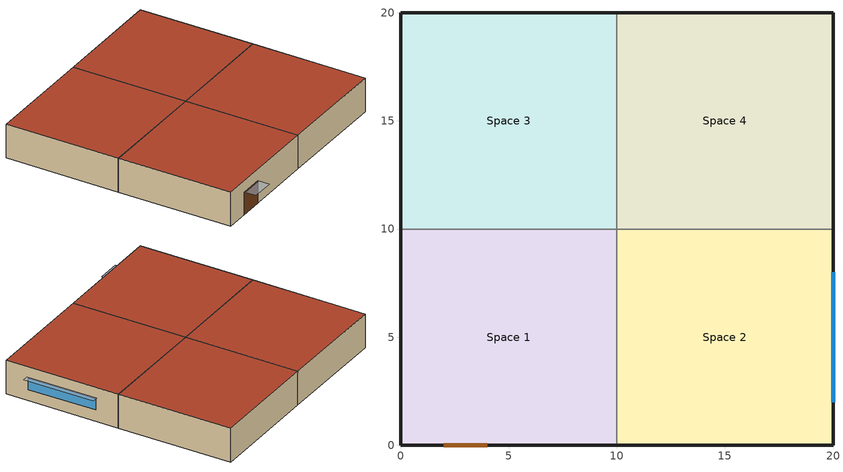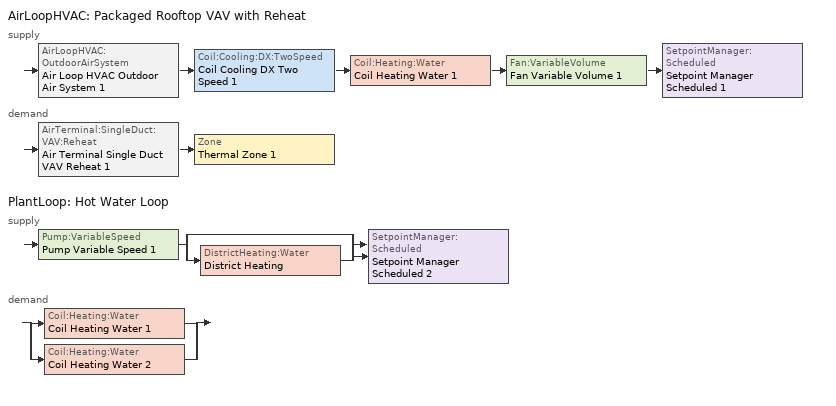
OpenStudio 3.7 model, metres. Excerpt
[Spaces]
Space 1
 floor ground: 0,0 0,10 10,10 10,0 z0
 wall outside: 0,10 0,0 10,0 z0:3
 wall to Space 3: 10,10 0,10 z0:3
 wall to Space 2: 10,0 10,10 z0:3
 door: 2,0 4,0 z0:2
 roof outside: 10,0 10,10 0,10 0,0 z3
Space 2
 floor ground: 10,0 10,10 20,10 20,0 z0
 wall outside: 10,0 20,0 20,10 z0:3
 wall to Space 4: 20,10 10,10 z0:3
 window: 20,2 20,8 z1:2
 roof outside: 20,0 20,10 10,10 10,0 z3
Space 3
 floor ground: 0,10 0,20 10,20 10,10 z0
 wall outside: 10,20 0,20 0,10 z0:3
 wall to Space 4: 10,10 10,20 z0:3
 roof outside: 10,10 10,20 0,20 0,10 z3
Space 4
 floor ground: 10,10 10,20 20,20 20,10 z0
 wall outside: 20,10 20,20 10,20 z0:3
 roof outside: 20,10 20,20 10,20 10,10 z3
shading: 20,8.1 20,1.9 20.55,1.9 20.55,8.1 z2.1; 2,0 2,-1 4,-1 4,0 z2
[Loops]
AirLoopHVAC 'Packaged Rooftop VAV with Reheat'
 supply: AirLoopHVAC:OutdoorAirSystem 'Air Loop HVAC Outdoor Air System 1' > Coil:Cooling:DX:TwoSpeed 'Coil Cooling DX Two Speed 1' > Coil:Heating:Water 'Coil Heating Water 1' > Fan:VariableVolume 'Fan Variable Volume 1' > SetpointManager:Scheduled 'Setpoint Manager Scheduled 1'
 demand: AirTerminal:SingleDuct:VAV:Reheat 'Air Terminal Single Duct VAV Reheat 1' > Zone 'Thermal Zone 1'
PlantLoop 'Hot Water Loop'
 supply: Pump:VariableSpeed 'Pump Variable Speed 1' > split
  | bypass
  | DistrictHeating:Water 'District Heating'
  join > SetpointManager:Scheduled 'Setpoint Manager Scheduled 2'
 demand: split
  | Coil:Heating:Water 'Coil Heating Water 1'
  | Coil:Heating:Water 'Coil Heating Water 2'
[Site]
Denver Centennial  Golden   Nr: Latitude {deg}=39.74; Longitude {deg}=-105.18; Time Zone {hr}=-7; Elevation {m}=1829
[Site:GroundTemperature:BuildingSurface]
19.527, 19.502, 19.536, 19.598, 20.002, 21.64, 22.225, 22.375, 21.449, 20.121, 19.802, 19.633
[Site:GroundTemperature:Deep]
19.527, 19.502, 19.536, 19.598, 20.002, 21.64, 22.225, 22.375, 21.449, 20.121, 19.802, 19.633
[Site:WaterMainsTemperature]
Calculation Method=Correlation; Annual Average Outdoor Air Temperature {C}=9.69; Maximum Difference In Monthly Average Outdoor Air Temperatures {deltaC}=28.1
[Building]
Building 1: Space Type=Space Type 1; Default Construction Set=Default Constructions; Default Schedule Set=Default Schedules
[ClimateZones]
Climate Zone Institution Name 1=ASHRAE; Climate Zone Document Name 1=ANSI/ASHRAE Standard 169; Climate Zone Document Year 1=2006; Climate Zone Value 1=3A; Climate Zone Institution Name 2=CEC; Climate Zone Document Name 2=California Climate Zone Descriptions; Climate Zone Document Year 2=1995; Climate Zone Value 2=2
[SizingPeriod:DesignDay] Barometric Pressure {Pa}=81198; Rain Indicator=No; Snow Indicator=No; Day of Month=21; Daylight Saving Time Indicator=No; Dry-Bulb Temperature Range Modifier Type=DefaultMultipliers
Name | Maximum Dry-Bulb Temperature {C} | Daily Dry-Bulb Temperature Range {deltaC} | Wind Speed {m/s} | Wind Direction {deg} | Sky Clearness | Month | Day Type | Humidity Condition Type | Wetbulb or DewPoint at Maximum Dry-Bulb {C} | Solar Model Indicator | ASHRAE Clear Sky Optical Depth for Beam Irradiance | ASHRAE Clear Sky Optical Depth for Diffuse Irradiance | Enthalpy at Maximum Dry-Bulb {J/kg}
Denver Centennial  Golden   N Ann Htg 99.6% Condns DB | -18.8 | 0 | 3 | 340 | 0 | 12 | WinterDesignDay | Wetbulb | -18.8 | ASHRAEClearSky
Denver Centennial  Golden   N Ann Hum_n 99.6% Condns DP=>MCDB | -10.9 | 0 | 3 | 340 | 0 | 12 | WinterDesignDay | Dewpoint | -21.6 | ASHRAEClearSky
Denver Centennial  Golden   N Ann Htg Wind 99.6% Condns WS=>MCDB | 3.9 | 0 | 12.2 | 340 | 0 | 12 | WinterDesignDay | Wetbulb | 3.9 | ASHRAEClearSky
Denver Centennial  Golden   N Ann Clg .4% Condns DB=>MWB | 33 | 15.2 | 4.9 | 0 |  | 7 | SummerDesignDay | Wetbulb | 15.7 | ASHRAETau | 0.424 | 2.025
Denver Centennial  Golden   N Ann Clg .4% Condns WB=>MDB | 27.3 | 15.2 | 4.9 | 0 |  | 7 | SummerDesignDay | Wetbulb | 18.4 | ASHRAETau | 0.424 | 2.025
Denver Centennial  Golden   N Ann Clg .4% Condns DP=>MDB | 20.2 | 15.2 | 4.9 | 0 |  | 7 | SummerDesignDay | Dewpoint | 16.1 | ASHRAETau | 0.424 | 2.025
Denver Centennial  Golden   N Ann Clg .4% Condns Enth=>MDB | 27.3 | 15.2 | 4.9 | 0 |  | 7 | SummerDesignDay | Enthalpy | 23 | ASHRAETau | 0.424 | 2.025 | 59700
[DefaultConstructionSet]
Default Constructions: Default Exterior Surface Constructions=Exterior Surface Constructions; Default Interior Surface Constructions=Interior Surface Constructions; Default Ground Contact Surface Constructions=Ground Contact Surface Constructions; Default Exterior SubSurface Constructions=Exterior SubSurface Constructions; Default Interior SubSurface Constructions=Interior SubSurface Constructions; Interior Partition Construction=Interior Partition
[DefaultSurfaceConstructions]
Name | Wall Construction | Roof Ceiling Construction | Floor Construction
Exterior Surface Constructions | Exterior Wall | Exterior Roof
Interior Surface Constructions | Air Wall | Interior Ceiling | Interior Floor
Ground Contact Surface Constructions |  |  | Slab
[DefaultSubSurfaceConstructions]
Name | Fixed Window Construction | Operable Window Construction | Door Construction | Glass Door Construction | Overhead Door Construction | Skylight Construction | Tubular Daylight Dome Construction | Tubular Daylight Diffuser Construction
Exterior SubSurface Constructions | Exterior Window | Exterior Window | Exterior Door | Exterior Window | Exterior Door | Exterior Window | Exterior Window | Exterior Window
Interior SubSurface Constructions | Interior Window | Interior Window | Interior Door | Interior Window | Interior Door | Interior Window | Interior Window | Interior Window
[Material]
Name | Roughness | Thickness {m} | Conductivity {W/m-K} | Density {kg/m3} | Specific Heat {J/kg-K} | Thermal Absorptance | Solar Absorptance | Visible Absorptance
M01 100mm brick | MediumRough | 0.1016 | 0.89 | 1920 | 790
M15 200mm heavyweight concrete | MediumRough | 0.2032 | 1.95 | 2240 | 900
I02 50mm insulation board | MediumRough | 0.0508 | 0.03 | 43 | 1210
G01a 19mm gypsum board | MediumSmooth | 0.019 | 0.16 | 800 | 1090
M11 100mm lightweight concrete | MediumRough | 0.1016 | 0.53 | 1280 | 840
F16 Acoustic tile | MediumSmooth | 0.0191 | 0.06 | 368 | 590
MAT-CC05 8 HW CONCRETE | Rough | 0.2032 | 1.311 | 2240 | 836.8 | 0.9 | 0.7 | 0.7
F08 Metal surface | Smooth | 0.0008 | 45.28 | 7824 | 500
I02 25mm insulation board | MediumRough | 0.0254 | 0.03 | 43 | 1210
G05 25mm wood | MediumSmooth | 0.0254 | 0.15 | 608 | 1630
[Material:AirGap]
Name | Thermal Resistance {m2-K/W}
F04 Wall air space resistance | 0.15
F05 Ceiling air space resistance | 0.18
[Construction]
Exterior Wall: M01 100mm brick, M15 200mm heavyweight concrete, I02 50mm insulation board, F04 Wall air space resistance, G01a 19mm gypsum board
Exterior Roof; Interior Ceiling: M11 100mm lightweight concrete, F05 Ceiling air space resistance, F16 Acoustic tile
Interior Floor: F16 Acoustic tile, F05 Ceiling air space resistance, M11 100mm lightweight concrete
Slab: MAT-CC05 8 HW CONCRETE, CP02 CARPET PAD
Exterior Window; Interior Window: Simple Glazing
Exterior Door: F08 Metal surface, I02 25mm insulation board
Interior Door; Interior Partition: G05 25mm wood
[Construction:AirBoundary]
Air Wall: 0
[Material:NoMass]
CP02 CARPET PAD: Roughness=VeryRough; Thermal Resistance {m2-K/W}=0.2165; Thermal Absorptance=0.9; Solar Absorptance=0.7; Visible Absorptance=0.8
[WindowMaterial:SimpleGlazingSystem]
Simple Glazing: U-Factor {W/m2-K}=3.23646; Solar Heat Gain Coefficient=0.39; Visible Transmittance=0.6
[DefaultScheduleSet]
Default Schedules: Number of People Schedule=Medium Office Number of People Schedule; People Activity Level Schedule=Medium Office People Activity Level Schedule; Lighting Schedule=Medium Office Lighting Schedule; Electric Equipment Schedule=Medium Office Electric Equipment Schedule; Gas Equipment Schedule=Medium Office Gas Equipment Schedule; Hot Water Equipment Schedule=Medium Office Hot Water Equipment Schedule; Infiltration Schedule=Medium Office Infiltration Schedule
[SpaceType]
Space Type 1
[Lights:Definition]
Lights Definition 1: Design Level Calculation Method=Watts/Area; Watts per Space Floor Area {W/m2}=10
[Lights]
Lights 1: Lights Definition=Lights Definition 1; Space or SpaceType=Space Type 1; Fraction Replaceable=1
[ElectricEquipment:Definition]
Name | Design Level Calculation Method | Watts per Space Floor Area {W/m2} | Design Level {W}
Electric Equipment Definition 1 | Watts/Area | 5
Printer Definition | EquipmentLevel |  | 200
[ElectricEquipment]
Name | Electric Equipment Definition | Space or SpaceType
Electric Equipment 1 | Electric Equipment Definition 1 | Space Type 1
Printer | Printer Definition | Space 4
[People:Definition]
People Definition 1: Number of People Calculation Method=People/Area; People per Space Floor Area {person/m2}=0.05; Fraction Radiant=0.3
[People]
People 1: People Definition=People Definition 1; Space or SpaceType=Space Type 1; Multiplier=1
[ThermalZone]
Thermal Zone 1: Primary Daylighting Control=Daylighting Control 1; Fraction of Zone Controlled by Primary Daylighting Control=0.25; Illuminance Map=Illuminance Map 1; Thermostat=Thermostat Setpoint Dual Setpoint 1; Use Ideal Air Loads=No
[Sizing:Zone]
Thermal Zone 1: Zone Cooling Design Supply Air Temperature Input Method=SupplyAirTemperature; Zone Cooling Design Supply Air Temperature {C}=14; Zone Cooling Design Supply Air Temperature Difference {deltaC}=11.11; Zone Heating Design Supply Air Temperature Input Method=SupplyAirTemperature; Zone Heating Design Supply Air Temperature {C}=40; Zone Heating Design Supply Air Temperature Difference {deltaC}=11.11; Zone Cooling Design Supply Air Humidity Ratio {kg-H2O/kg-air}=0.0085; Zone Heating Design Supply Air Humidity Ratio {kg-H2O/kg-air}=0.008; Cooling Design Air Flow Method=DesignDay; Heating Design Air Flow Method=DesignDay; Account for Dedicated Outdoor Air System=No; Dedicated Outdoor Air System Control Strategy=NeutralSupplyAir; Dedicated Outdoor Air Low Setpoint Temperature for Design {C}=autosize; Dedicated Outdoor Air High Setpoint Temperature for Design {C}=autosize; Zone Load Sizing Method=Sensible Load Only No Latent Load; Zone Latent Cooling Design Supply Air Humidity Ratio Input Method=HumidityRatioDifference; Zone Cooling Design Supply Air Humidity Ratio Difference {kgWater/kgDryAir}=0.005; Zone Latent Heating Design Supply Air Humidity Ratio Input Method=HumidityRatioDifference; Zone Humidification Design Supply Air Humidity Ratio Difference {kgWater/kgDryAir}=0.005
[Zone equipment]
Thermal Zone 1: Air Terminal Single Duct VAV Reheat 1
[ThermostatSetpoint:DualSetpoint]
Thermostat Setpoint Dual Setpoint 1: Heating Setpoint Temperature Schedule=Medium Office Heating Setpoint Schedule; Cooling Setpoint Temperature Schedule=Medium Office Cooling Setpoint Schedule
[BuildingStory]
Building Story 1: Nominal Z Coordinate {m}=0; Nominal Floor to Floor Height {m}=3
[Space] Building Story=Building Story 1; Thermal Zone=Thermal Zone 1
Space 1; Space 2; Space 3; Space 4
[Daylighting:Control]
Daylighting Control 1: Space=Space 2; Position X-Coordinate {m}=5; Position Y-Coordinate {m}=5; Position Z-Coordinate {m}=1.1
[Glare:Sensor]
Glare Sensor 1: Space=Space 2; Position X-Coordinate {m}=5; Position Y-Coordinate {m}=5; Position Z-Coordinate {m}=1.1
[AirLoopHVAC]
Packaged Rooftop VAV with Reheat: Availability Schedule=Always On Discrete; Design Supply Air Flow Rate {m3/s}=autosize; Design Return Air Flow Fraction of Supply Air Flow=1
[Sizing:System]
Packaged Rooftop VAV with Reheat: Central Heating Maximum System Air Flow Ratio=0.3; Preheat Design Temperature {C}=7; Preheat Design Humidity Ratio {kg-H2O/kg-Air}=0.008; Precool Design Temperature {C}=12.8; Precool Design Humidity Ratio {kg-H2O/kg-Air}=0.008; Central Cooling Design Supply Air Temperature {C}=12.8; Central Heating Design Supply Air Temperature {C}=12.8; 100% Outdoor Air in Cooling=Yes; 100% Outdoor Air in Heating=Yes; Central Cooling Design Supply Air Humidity Ratio {kg-H2O/kg-Air}=0.0085; Zone Maximum Outdoor Air Fraction=1; Cooling Supply Air Flow Rate Per Floor Area {m3/s-m2}=0.00996765; Cooling Fraction of Autosized Cooling Supply Air Flow Rate=1; Cooling Supply Air Flow Rate Per Unit Cooling Capacity {m3/s-W}=3.94755e-05; Heating Supply Air Flow Rate Per Floor Area {m3/s-m2}=0.00996765; Heating Fraction of Autosized Heating Supply Air Flow Rate=1; Heating Fraction of Autosized Cooling Supply Air Flow Rate=1; Heating Supply Air Flow Rate Per Unit Heating Capacity {m3/s-W}=3.15882e-05; Cooling Design Capacity Method=CoolingDesignCapacity; Cooling Design Capacity {W}=autosize; Cooling Design Capacity Per Floor Area {W/m2}=234.7; Fraction of Autosized Cooling Design Capacity=1; Heating Design Capacity Method=HeatingDesignCapacity; Heating Design Capacity {W}=autosize; Heating Design Capacity Per Floor Area {W/m2}=157; Fraction of Autosized Heating Design Capacity=1; Central Cooling Capacity Control Method=OnOff; Occupant Diversity=autosize
[Fan:VariableVolume]
Fan Variable Volume 1: Availability Schedule=Always On Discrete; Fan Total Efficiency=0.6045; Pressure Rise {Pa}=500; Maximum Flow Rate {m3/s}=Autosize; Fan Power Minimum Flow Rate Input Method=FixedFlowRate; Fan Power Minimum Flow Fraction=0; Fan Power Minimum Air Flow Rate {m3/s}=0; Motor Efficiency=0.93; Motor In Airstream Fraction=1; Fan Power Coefficient 1=0.0407599; Fan Power Coefficient 2=0.088045; Fan Power Coefficient 3=-0.0729261; Fan Power Coefficient 4=0.94374; Fan Power Coefficient 5=0
[Coil:Heating:Water] Availability Schedule=Always On Discrete
Coil Heating Water 1; Coil Heating Water 2
[Coil:Cooling:DX:TwoSpeed]
Coil Cooling DX Two Speed 1: Availability Schedule=Always On Discrete; Rated High Speed Total Cooling Capacity {W}=Autosize; Rated High Speed Sensible Heat Ratio=Autosize; Rated High Speed COP {W/W}=3; Rated High Speed Air Flow Rate {m3/s}=Autosize; Rated High Speed Evaporator Fan Power Per Volume Flow Rate 2017 {W/(m3/s)}=773.3; Rated High Speed Evaporator Fan Power Per Volume Flow Rate 2023 {W/(m3/s)}=934.4; Unit Internal Static Air Pressure {Pa}=773.3; Total Cooling Capacity Function of Temperature Curve=Curve Biquadratic 1; Total Cooling Capacity Function of Flow Fraction Curve=Curve Quadratic 1; Energy Input Ratio Function of Temperature Curve=Curve Biquadratic 2; Energy Input Ratio Function of Flow Fraction Curve=Curve Quadratic 2; Part Load Fraction Correlation Curve=Curve Quadratic 3; Rated Low Speed Total Cooling Capacity {W}=Autosize; Rated Low Speed Sensible Heat Ratio=0.69; Rated Low Speed COP {W/W}=3; Rated Low Speed Air Flow Rate {m3/s}=Autosize; Rated Low Speed Evaporator Fan Power Per Volume Flow Rate 2017 {W/(m3/s)}=773.3; Rated Low Speed Evaporator Fan Power Per Volume Flow Rate 2023 {W/(m3/s)}=934.4; Low Speed Total Cooling Capacity Function of Temperature Curve=Curve Biquadratic 3; Low Speed Energy Input Ratio Function of Temperature Curve=Curve Biquadratic 4; Condenser Type=AirCooled; Minimum Outdoor Dry-Bulb Temperature for Compressor Operation {C}=-25; High Speed Evaporative Condenser Effectiveness=0.9; High Speed Evaporative Condenser Air Flow Rate {m3/s}=Autosize; High Speed Evaporative Condenser Pump Rated Power Consumption {W}=Autosize; Low Speed Evaporative Condenser Effectiveness=0.9; Low Speed Evaporative Condenser Air Flow Rate {m3/s}=Autosize; Low Speed Evaporative Condenser Pump Rated Power Consumption {W}=Autosize; Basin Heater Capacity {W/K}=0; Basin Heater Setpoint Temperature {C}=2
[SetpointManager:Scheduled] Control Variable=Temperature
Name | Schedule
Setpoint Manager Scheduled 1 | Deck_Temperature 1
Setpoint Manager Scheduled 2 | Hot_Water_Temperature 1
[Controller:OutdoorAir]
Controller Outdoor Air 1: Minimum Outdoor Air Flow Rate {m3/s}=0; Maximum Outdoor Air Flow Rate {m3/s}=Autosize; Economizer Control Type=NoEconomizer; Economizer Control Action Type=ModulateFlow; Economizer Maximum Limit Dry-Bulb Temperature {C}=28; Economizer Maximum Limit Enthalpy {J/kg}=64000; Economizer Minimum Limit Dry-Bulb Temperature {C}=-100; Lockout Type=NoLockout; Minimum Limit Type=FixedMinimum; Controller Mechanical Ventilation=Controller Mechanical Ventilation 1; High Humidity Control=No; Heat Recovery Bypass Control Type=BypassWhenWithinEconomizerLimits; Economizer Operation Staging=InterlockedWithMechanicalCooling
[Controller:MechanicalVentilation]
Controller Mechanical Ventilation 1: Availability Schedule=Always On Discrete
[AirLoopHVAC:OutdoorAirSystem]
Air Loop HVAC Outdoor Air System 1: Controller=Controller Outdoor Air 1
[PlantLoop]
Hot Water Loop: Fluid Type=Water; Glycol Concentration=0; Plant Loop Volume {m3}=Autocalculate; Load Distribution Scheme=Optimal
[Sizing:Plant]
Hot Water Loop: Loop Type=Heating; Design Loop Exit Temperature {C}=82; Loop Design Temperature Difference {deltaC}=11; Sizing Option=NonCoincident; Zone Timesteps in Averaging Window=1; Coincident Sizing Factor Mode=None
[Pump:VariableSpeed]
Pump Variable Speed 1: Pump Control Type=Intermittent; Skin Loss Radiative Fraction=0.5; Design Power Sizing Method=PowerPerFlowPerPressure; Design Electric Power per Unit Flow Rate {W/(m3/s)}=348701.1; Design Shaft Power per Unit Flow Rate per Unit Head {W-s/m3-Pa}=1.28205; Design Minimum Flow Rate Fraction=0
[Controller:WaterCoil]
Controller Water Coil 1: Water Coil=Coil Heating Water 1; Action=Normal
[AirTerminal:SingleDuct:VAV:Reheat]
Air Terminal Single Duct VAV Reheat 1: Availability Schedule=Always On Discrete; Maximum Air Flow Rate {m3/s}=AutoSize; Zone Minimum Air Flow Input Method=Constant; Constant Minimum Air Flow Fraction=0.3; Fixed Minimum Air Flow Rate {m3/s}=0; Reheat Coil=Coil Heating Water 2; Maximum Hot Water or Steam Flow Rate {m3/s}=AutoSize; Minimum Hot Water or Steam Flow Rate {m3/s}=0; Convergence Tolerance=0.001; Damper Heating Action=Normal; Maximum Flow per Zone Floor Area During Reheat {m3/s-m2}=AutoSize; Maximum Flow Fraction During Reheat=AutoSize; Maximum Reheat Air Temperature {C}=35; Control For Outdoor Air=No
[DistrictHeating:Water]
District Heating: Nominal Capacity {W}=1000000; Capacity Fraction Schedule=Always On Continuous
[Schedule:Ruleset]
Name | Default Day Schedule | Summer Design Day Schedule | Winter Design Day Schedule
Medium Office Number of People Schedule | Medium Office Number of People All Other Days Schedule | Medium Office Number of People Summer Design Day Schedule 1
Medium Office People Activity Level Schedule | Medium Office People Activity Level All Days Schedule
Medium Office Lighting Schedule | Medium Office Lighting All Other Days Schedule | Medium Office Lighting Summer Design Day Schedule 1 | Medium Office Lighting Winter Design Day Schedule 1
Medium Office Electric Equipment Schedule | Medium Office Electric Equipment All Other Days Schedule | Medium Office Electric Equipment Summer Design Day Schedule 1 | Medium Office Electric Equipment Winter Design Day Schedule 1
Medium Office Gas Equipment Schedule | Medium Office Gas Equipment All Other Days Schedule | Medium Office Gas Equipment Summer Design Day Schedule 1 | Medium Office Gas Equipment Winter Design Day Schedule 1
Medium Office Hot Water Equipment Schedule | Medium Office Hot Water Equipment Default Schedule | Medium Office Hot Water Equipment Summer Design Day Schedule 1 | Medium Office Hot Water Equipment Winter Design Day Schedule 1
Medium Office Infiltration Schedule | Medium Office Infiltration Default Schedule | Medium Office Infiltration Summer Design Day Schedule 1 | Medium Office Infiltration Winter Design Day Schedule 1
Medium Office Cooling Setpoint Schedule | Medium Office Cooling Setpoint All Other Days Schedule | Medium Office Cooling Setpoint Summer Design Day Schedule 1
Medium Office Heating Setpoint Schedule | Medium Office Heating Setpoint All Other Days Schedule |  | Medium Office Heating Setpoint Winter Design Day Schedule 1
Deck_Temperature 1 | Deck_Temperature_Default 1 | Deck_Temperature_Summer_Design_Day 1 | Deck_Temperature_Winter_Design_Day 1
Hot_Water_Temperature 1 | Hot_Water_Temperature_Default 1 | Hot_Water_Temperature_Summer_Design_Day 1 | Hot_Water_Temperature_Winter_Design_Day 1
[Schedule:Day]
Medium Office Number of People All Other Days Schedule; Medium Office Lighting Winter Design Day Schedule 1; Medium Office Electric Equipment Winter Design Day Schedule 1; Medium Office Gas Equipment Winter Design Day Schedule 1: 24, 0, 0
Medium Office Number of People Summer Design Day Schedule 1: 6, 0, 0, 22, 0, 1, 24, 0, 0.05
Medium Office Number of People Weekdays Schedule: 6, 0, 0, 7, 0, 0.1, 8, 0, 0.2, 12, 0, 0.95, 13, 0, 0.5, 17, 0, 0.95, 18, 0, 0.7, 20, 0, 0.4, 22, 0, 0.1, 24, 0, 0.05
Medium Office Number of People Saturday Schedule: 6, 0, 0, 8, 0, 0.1, 14, 0, 0.5, 17, 0, 0.1, 24, 0, 0
Medium Office People Activity Level All Days Schedule: 24, 0, 120
Medium Office Lighting All Other Days Schedule: 24, 0, 0.05
Medium Office Lighting Summer Design Day Schedule 1; Medium Office Electric Equipment Summer Design Day Schedule 1; Medium Office Gas Equipment Summer Design Day Schedule 1: 6, 0, 1, 24, 0, 0
Medium Office Lighting Weekdays Schedule: 5, 0, 0.05, 7, 0, 0.1, 8, 0, 0.3, 17, 0, 0.9, 18, 0, 0.7, 20, 0, 0.5, 22, 0, 0.3, 23, 0, 0.1, 24, 0, 0.05
Medium Office Lighting Saturday Schedule: 6, 0, 0.05, 8, 0, 0.1, 14, 0, 0.5, 17, 0, 0.15, 24, 0, 0.05
Medium Office Electric Equipment All Other Days Schedule; Medium Office Gas Equipment All Other Days Schedule: 24, 0, 0.3
Medium Office Electric Equipment Weekdays Schedule; Medium Office Gas Equipment Weekdays Schedule: 8, 0, 0.4, 12, 0, 0.9, 13, 0, 0.8, 17, 0, 0.9, 18, 0, 0.8, 20, 0, 0.6, 22, 0, 0.5, 24, 0, 0.4
Medium Office Electric Equipment Saturday Schedule; Medium Office Gas Equipment Saturday Schedule: 6, 0, 0.3, 8, 0, 0.4, 14, 0, 0.5, 17, 0, 0.35, 24, 0, 0.3
Medium Office Hot Water Equipment Default Schedule: 5, 0, 0.04, 6, 0, 0.07, 11, 0, 0.04, 13, 0, 0.06, 14, 0, 0.09, 15, 0, 0.06, 21, 0, 0.04, 22, 0, 0.07, 24, 0, 0.04
Medium Office Hot Water Equipment Summer Design Day Schedule 1; Medium Office Hot Water Equipment Weekdays Schedule: 5, 0, 0.05, 6, 0, 0.08, 7, 0, 0.07, 8, 0, 0.19, 9, 0, 0.35, 10, 0, 0.38, 11, 0, 0.39, 12, 0, 0.47, 13, 0, 0.57, 14, 0, 0.54, 15, 0, 0.34, 16, 0, 0.33, 17, 0, 0.44, 18, 0, 0.26, 19, 0, 0.21, 20, 0, 0.15, 21, 0, 0.17, 22, 0, 0.08, 24, 0, 0.05
Medium Office Hot Water Equipment Winter Design Day Schedule 1; Medium Office Hot Water Equipment Saturday Schedule: 5, 0, 0.05, 6, 0, 0.08, 7, 0, 0.07, 8, 0, 0.11, 9, 0, 0.15, 10, 0, 0.21, 11, 0, 0.19, 12, 0, 0.23, 13, 0, 0.2, 14, 0, 0.19, 15, 0, 0.15, 16, 0, 0.13, 17, 0, 0.14, 21, 0, 0.07, 22, 0, 0.09, 24, 0, 0.05
Medium Office Infiltration Default Schedule: 24, 0, 1
Medium Office Infiltration Summer Design Day Schedule 1; Medium Office Infiltration Weekdays Schedule: 6, 0, 1, 22, 0, 0.25, 24, 0, 1
Medium Office Infiltration Winter Design Day Schedule 1; Medium Office Infiltration Saturday Schedule: 6, 0, 1, 18, 0, 0.25, 24, 0, 1
Medium Office Cooling Setpoint All Other Days Schedule: 24, 0, 26.7
Medium Office Cooling Setpoint Summer Design Day Schedule 1; Medium Office Cooling Setpoint Weekdays Schedule: 6, 0, 26.7, 22, 0, 24, 24, 0, 26.7
Medium Office Cooling Setpoint Saturday Schedule: 6, 0, 26.7, 18, 0, 24, 24, 0, 26.7
Medium Office Heating Setpoint All Other Days Schedule: 24, 0, 15.6
Medium Office Heating Setpoint Winter Design Day Schedule 1: 24, 0, 21
Medium Office Heating Setpoint Weekdays Schedule: 6, 0, 15.6, 22, 0, 21, 24, 0, 15.6
Medium Office Heating Setpoint Saturday Schedule: 6, 0, 15.6, 18, 0, 21, 24, 0, 15.6
Deck_Temperature_Default 1; Deck_Temperature_Summer_Design_Day 1; Deck_Temperature_Winter_Design_Day 1: 24, 0, 12.8
Hot_Water_Temperature_Default 1; Hot_Water_Temperature_Summer_Design_Day 1; Hot_Water_Temperature_Winter_Design_Day 1: 24, 0, 67
[Schedule:Rule]
Name | Schedule Ruleset | Rule Order | Day Schedule | Apply Monday | Apply Tuesday | Apply Wednesday | Apply Thursday | Apply Friday | Apply Saturday
Medium Office Number of People Schedule Weekdays Rule | Medium Office Number of People Schedule | 1 | Medium Office Number of People Weekdays Schedule | Yes | Yes | Yes | Yes | Yes
Medium Office Number of People Schedule Saturday Rule | Medium Office Number of People Schedule | 0 | Medium Office Number of People Saturday Schedule |  |  |  |  |  | Yes
Medium Office Lighting Schedule Weekdays Rule | Medium Office Lighting Schedule | 1 | Medium Office Lighting Weekdays Schedule | Yes | Yes | Yes | Yes | Yes
Medium Office Lighting Schedule Saturday Rule | Medium Office Lighting Schedule | 0 | Medium Office Lighting Saturday Schedule |  |  |  |  |  | Yes
Medium Office Electric Equipment Schedule Weekdays Rule | Medium Office Electric Equipment Schedule | 1 | Medium Office Electric Equipment Weekdays Schedule | Yes | Yes | Yes | Yes | Yes
Medium Office Electric Equipment Schedule Saturday Rule | Medium Office Electric Equipment Schedule | 0 | Medium Office Electric Equipment Saturday Schedule |  |  |  |  |  | Yes
Medium Office Gas Equipment Schedule Weekdays Rule | Medium Office Gas Equipment Schedule | 1 | Medium Office Gas Equipment Weekdays Schedule | Yes | Yes | Yes | Yes | Yes
Medium Office Gas Equipment Schedule Saturday Rule | Medium Office Gas Equipment Schedule | 0 | Medium Office Gas Equipment Saturday Schedule |  |  |  |  |  | Yes
Medium Office Hot Water Schedule Weekdays Rule | Medium Office Hot Water Equipment Schedule | 1 | Medium Office Hot Water Equipment Weekdays Schedule | Yes | Yes | Yes | Yes | Yes
Medium Office Hot Water Schedule Saturday Rule | Medium Office Hot Water Equipment Schedule | 0 | Medium Office Hot Water Equipment Saturday Schedule |  |  |  |  |  | Yes
Medium Office Infiltration Schedule Weekdays Rule | Medium Office Infiltration Schedule | 1 | Medium Office Infiltration Weekdays Schedule | Yes | Yes | Yes | Yes | Yes
Medium Office Infiltration Schedule Saturday Rule | Medium Office Infiltration Schedule | 0 | Medium Office Infiltration Saturday Schedule |  |  |  |  |  | Yes
Medium Office Cooling Setpoint Schedule Weekdays Rule | Medium Office Cooling Setpoint Schedule | 1 | Medium Office Cooling Setpoint Weekdays Schedule | Yes | Yes | Yes | Yes | Yes
Medium Office Cooling Setpoint Schedule Saturday Rule | Medium Office Cooling Setpoint Schedule | 0 | Medium Office Cooling Setpoint Saturday Schedule |  |  |  |  |  | Yes
Medium Office Heating Setpoint Schedule Weekdays Rule | Medium Office Heating Setpoint Schedule | 1 | Medium Office Heating Setpoint Weekdays Schedule | Yes | Yes | Yes | Yes | Yes
Medium Office Heating Setpoint Schedule Saturday Rule | Medium Office Heating Setpoint Schedule | 0 | Medium Office Heating Setpoint Saturday Schedule |  |  |  |  |  | Yes
[Schedule:Constant] Value=1
Always On Discrete; Always On Continuous
[Curve:Biquadratic] Minimum Value of x=17; Maximum Value of x=22; Minimum Value of y=13; Maximum Value of y=46
Name | Coefficient1 Constant | Coefficient2 x | Coefficient3 x**2 | Coefficient4 y | Coefficient5 y**2 | Coefficient6 x*y
Curve Biquadratic 1; Curve Biquadratic 3 | 0.42415 | 0.04426 | -0.00042 | 0.00333 | -8e-05 | -0.00021
Curve Biquadratic 2; Curve Biquadratic 4 | 1.23649 | -0.02431 | 0.00057 | -0.01434 | 0.00063 | -0.00038
[Curve:Quadratic]
Name | Coefficient1 Constant | Coefficient2 x | Coefficient3 x**2 | Minimum Value of x | Maximum Value of x
Curve Quadratic 1 | 0.77136 | 0.34053 | -0.11088 | 0.75918 | 1.13877
Curve Quadratic 2 | 1.2055 | -0.32953 | 0.12308 | 0.75918 | 1.13877
Curve Quadratic 3 | 0.771 | 0.229 | 0 | 0 | 1
